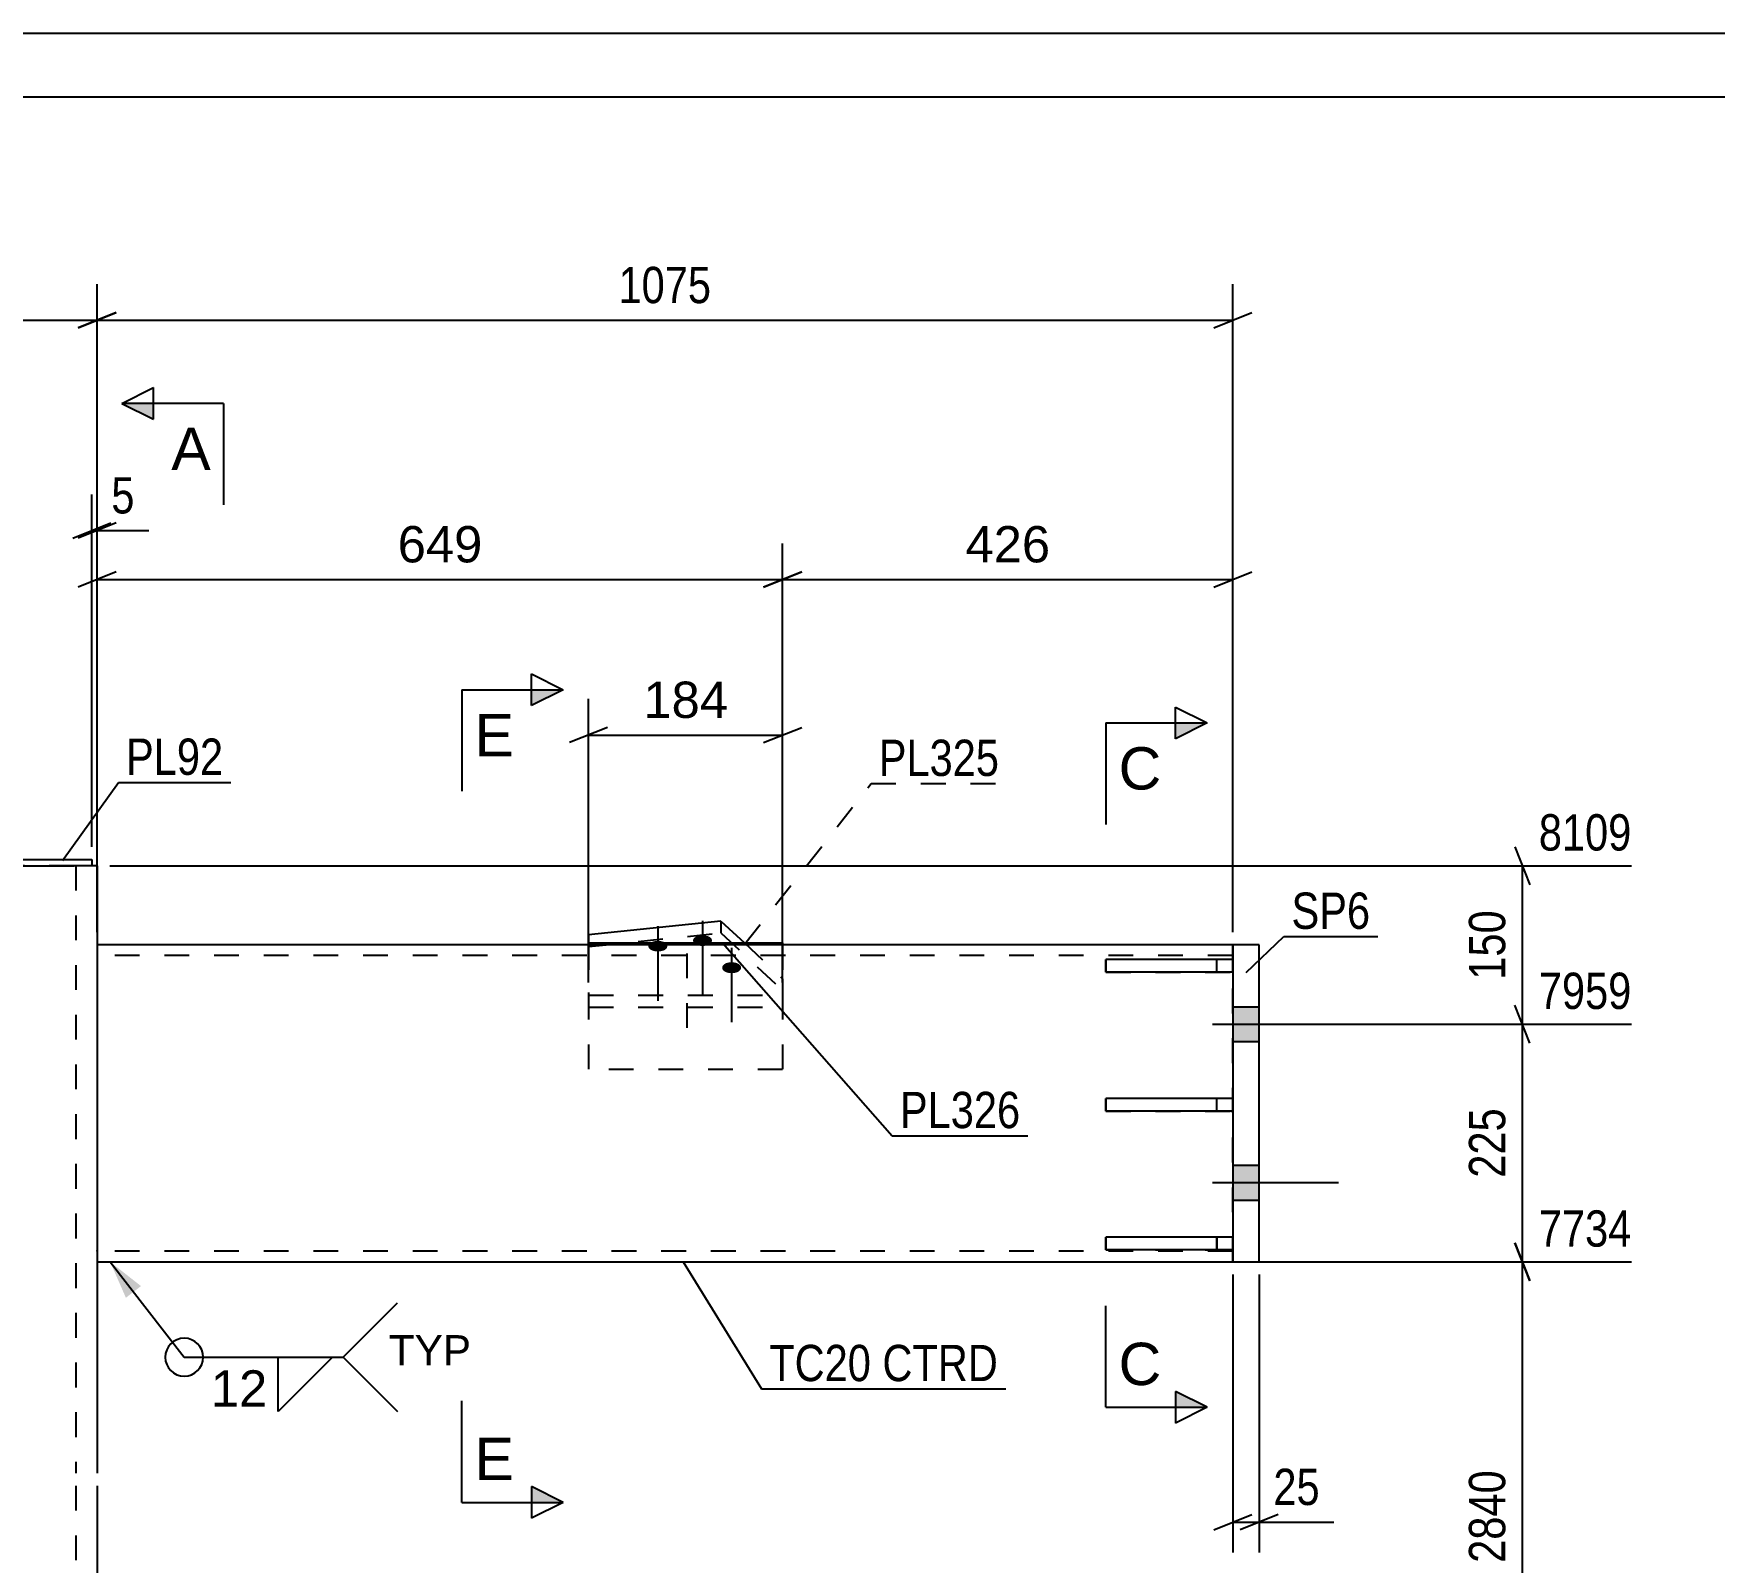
# Model space of a CAD drawing. Header units: millimetres. Extents: x -162 to 432, y -197 to 223.
# Drawn here: x 15.9 to 148.5, y 102.5 to 223.1 of the extents above; entities that cross this region are included whole.
import ezdxf

# ---------------------------------------------------------------- set-up
doc = ezdxf.new("R2010")
doc.units = ezdxf.units.MM
doc.linetypes.add('DXK_LINE_DOT2', pattern=[3.9198, 1.9599, -1.9599])
doc.linetypes.add('DXK_LINE_DOT3', pattern=[5.9187, 2.979, -0.9799, 0.9799, -0.9799])
doc.styles.add('Arial', font='ARIAL.TTF', dxfattribs={"height": 0.2})
doc.styles.add('Arial Narrow', font='ARIALN.TTF', dxfattribs={"height": 0.2})

# ---------------------------------------------------------------- blocks, each defined once
blk = doc.blocks.new('Unknown-284928215-1134')
at = {"color": 5, "linetype": 'Continuous'}
for p, q in [((432.21, 223.11), (-161.79, 223.11)), ((427.21, 218.11), (-156.79, 218.11))]:
    blk.add_line(p, q, dxfattribs=at)
blk = doc.blocks.new('Part-284928215-3013 - 2965')
at = {"color": 2, "linetype": 'Continuous'}
for p, q in [((-20.33, 157.97), (20.5, 157.97)), ((-20.33, 157.97), (-20.33, 157.47)), ((20.5, 157.97), (20.5, 157.47)), ((-20.33, 157.47), (-18.94, 157.47)), ((20.5, 157.47), (19.1, 157.47))]:
    blk.add_line(p, q, dxfattribs=at)
at = {"color": 7, "linetype": 'DXK_LINE_DOT2'}
blk.add_line((19.1, 157.47), (-18.94, 157.47), dxfattribs=at)
blk = doc.blocks.new('Part-284928215-3038 - 2965')
at = {"color": 2, "linetype": 'Continuous'}
for p, q in [((110.5, 151.22), (110.5, 150.08)), ((112.59, 151.22), (110.5, 151.22)), ((112.59, 126.22), (112.59, 151.22)), ((110.5, 149.08), (110.5, 139.12)), ((110.5, 138.12), (110.5, 128.16)), ((110.5, 127.16), (110.5, 126.22)), ((110.5, 126.22), (112.59, 126.22))]:
    blk.add_line(p, q, dxfattribs=at)
at = {"color": 7, "linetype": 'DXK_LINE_DOT2'}
for p, q in [((110.5, 150.08), (110.5, 149.08)), ((110.5, 139.12), (110.5, 138.12)), ((110.5, 128.16), (110.5, 127.16))]:
    blk.add_line(p, q, dxfattribs=at)
blk = doc.blocks.new('Part-284928215-2979 - 2965')
at = {"linetype": 'Continuous'}
blk.add_hatch(color=2, dxfattribs=at).paths.add_polyline_path([(0.08, 29.23), (-0.72, 30.63), (0.88, 30.63)])
at = {"color": 7, "linetype": 'DXK_LINE_DOT3'}
for p, q in [((0.08, 109.56), (0.08, 167.47)), ((0.08, 30.17), (0.08, 108.56)), ((0.08, -10), (0.08, 29.17))]:
    blk.add_line(p, q, dxfattribs=at)
at = {"color": 2, "linetype": 'Continuous'}
for p, q in [((-20.75, 157.47), (-20.75, 109.56)), ((-20.75, 157.47), (-20.33, 157.47)), ((-18.94, 157.47), (19.1, 157.47)), ((20.92, 157.47), (20.5, 157.47)), ((20.92, 157.47), (20.92, 109.56)), ((-20.75, 108.56), (-20.75, 30.17)), ((20.92, 108.56), (20.92, 30.17)), ((0.08, 29.23), (-0.72, 30.63)), ((-0.72, 30.63), (0.88, 30.63)), ((0.88, 30.63), (0.08, 29.23)), ((-20.75, 29.17), (-20.75, 12.5)), ((20.92, 29.17), (20.92, 12.5))]:
    blk.add_line(p, q, dxfattribs=at)
at = {"color": 7, "linetype": 'DXK_LINE_DOT2'}
for p, q in [((-18.96, 157.47), (-20.33, 157.47)), ((-18.94, 157.47), (-19.77, 157.47)), ((-19.08, 157.47), (-19.08, 109.56)), ((-18.96, 157.47), (-18.94, 157.47)), ((20.5, 157.47), (18.76, 157.47)), ((19.25, 157.47), (19.25, 109.56)), ((-19.08, 108.56), (-19.08, 30.17)), ((19.25, 108.56), (19.25, 30.17)), ((-19.08, 29.17), (-19.08, 0)), ((19.25, 29.17), (19.25, 0)), ((-20.75, 12.5), (-20.75, 0)), ((20.92, 12.5), (20.92, 0)), ((-20.75, 0), (20.92, 0))]:
    blk.add_line(p, q, dxfattribs=at)
at = {"color": 2, "linetype": 'Continuous'}
blk.add_circle((0.08, 30.13), 1, dxfattribs=at)
blk = doc.blocks.new('Bolt-284928215-2981 - 2965')
at = {"linetype": 'Continuous'}
for points in [[(110.5, 146.35), (110.5, 143.6), (112.59, 143.6), (112.59, 146.35)], [(110.5, 146.35), (110.5, 143.6), (112.59, 143.6), (112.59, 146.35)], [(110.5, 133.85), (110.5, 131.1), (112.59, 131.1), (112.59, 133.85)], [(110.5, 133.85), (110.5, 131.1), (112.59, 131.1), (112.59, 133.85)]]:
    blk.add_hatch(color=1, dxfattribs=at).paths.add_polyline_path(points)
at = {"color": 1, "linetype": 'Continuous'}
for p, q in [((110.5, 146.35), (112.59, 146.35)), ((110.5, 146.35), (112.59, 146.35)), ((108.92, 144.97), (118.84, 144.97)), ((108.92, 144.97), (118.84, 144.97)), ((110.5, 143.6), (112.59, 143.6)), ((110.5, 143.6), (112.59, 143.6)), ((110.5, 133.85), (112.59, 133.85)), ((110.5, 133.85), (112.59, 133.85)), ((108.92, 132.47), (118.84, 132.47)), ((108.92, 132.47), (118.84, 132.47)), ((110.5, 131.1), (112.59, 131.1)), ((110.5, 131.1), (112.59, 131.1))]:
    blk.add_line(p, q, dxfattribs=at)
blk = doc.blocks.new('Part-284928215-3183 - 2965')
at = {"color": 2, "linetype": 'Continuous'}
for p, q in [((70.13, 153.11), (59.69, 152.03)), ((70.13, 153.11), (71.98, 151.39)), ((59.69, 152.03), (59.69, 151.39))]:
    blk.add_line(p, q, dxfattribs=at)
at = {"color": 7, "linetype": 'DXK_LINE_DOT2'}
for p, q in [((70.13, 153.11), (70.13, 152.17)), ((59.69, 151.09), (70.13, 152.17)), ((59.69, 151.39), (59.69, 146.31)), ((70.13, 152.17), (75, 147.62)), ((71.98, 151.39), (75, 148.56)), ((75, 148.56), (75, 146.31)), ((59.69, 147.25), (75, 147.25)), ((59.69, 146.31), (75, 146.31))]:
    blk.add_line(p, q, dxfattribs=at)
blk = doc.blocks.new('Part-284928215-3100 - 2965')
at = {"color": 2, "linetype": 'Continuous'}
for p, q in [((110.5, 151.22), (20.92, 151.22)), ((20.92, 151.22), (20.92, 126.22)), ((20.92, 126.22), (110.5, 126.22))]:
    blk.add_line(p, q, dxfattribs=at)
at = {"color": 7, "linetype": 'DXK_LINE_DOT2'}
for p, q in [((110.5, 126.22), (110.5, 151.22)), ((110.5, 150.39), (20.92, 150.39)), ((20.92, 127.06), (20.92, 127.12)), ((110.5, 127.06), (20.92, 127.06))]:
    blk.add_line(p, q, dxfattribs=at)
blk = doc.blocks.new('Part-284928215-3151 - 2965')
at = {"color": 2, "linetype": 'Continuous'}
for p, q in [((59.69, 151.39), (59.69, 151.22)), ((59.69, 151.39), (75, 151.39)), ((75, 151.39), (75, 151.22))]:
    blk.add_line(p, q, dxfattribs=at)
at = {"color": 7, "linetype": 'DXK_LINE_DOT2'}
for p, q in [((59.69, 151.22), (59.69, 141.39)), ((75, 151.22), (75, 141.39)), ((75, 141.39), (59.69, 141.39))]:
    blk.add_line(p, q, dxfattribs=at)
blk = doc.blocks.new('Bolt-284928215-3152 - 2965')
at = {"linetype": 'Continuous'}
for points in [[(65.16, 150.7), (65, 150.71), (64.85, 150.74), (64.72, 150.78), (64.6, 150.84), (64.51, 150.91), (64.44, 150.99), (64.41, 151.08), (64.41, 151.17), (64.44, 151.25), (64.51, 151.34), (64.6, 151.41), (64.72, 151.47), (64.85, 151.51), (65, 151.54), (65.16, 151.55), (65.31, 151.54), (65.46, 151.51), (65.6, 151.47), (65.72, 151.41), (65.81, 151.34), (65.87, 151.25), (65.9, 151.17), (65.9, 151.08), (65.87, 150.99), (65.81, 150.91), (65.72, 150.84), (65.6, 150.78), (65.46, 150.74), (65.31, 150.71)], [(68.68, 151.15), (68.52, 151.15), (68.37, 151.18), (68.24, 151.23), (68.12, 151.28), (68.03, 151.36), (67.97, 151.44), (67.93, 151.52), (67.93, 151.61), (67.97, 151.7), (68.03, 151.78), (68.12, 151.85), (68.24, 151.91), (68.37, 151.95), (68.52, 151.98), (68.68, 151.99), (68.83, 151.98), (68.98, 151.95), (69.12, 151.91), (69.24, 151.85), (69.33, 151.78), (69.39, 151.7), (69.42, 151.61), (69.42, 151.52), (69.39, 151.44), (69.33, 151.36), (69.24, 151.28), (69.12, 151.23), (68.98, 151.18), (68.83, 151.15)], [(70.97, 148.99), (70.82, 149), (70.67, 149.03), (70.53, 149.07), (70.42, 149.13), (70.32, 149.21), (70.26, 149.29), (70.23, 149.38), (70.23, 149.47), (70.26, 149.56), (70.32, 149.64), (70.42, 149.72), (70.53, 149.78), (70.67, 149.82), (70.82, 149.85), (70.97, 149.86), (71.13, 149.85), (71.28, 149.82), (71.41, 149.78), (71.53, 149.72), (71.62, 149.64), (71.69, 149.56), (71.72, 149.47), (71.72, 149.38), (71.69, 149.29), (71.62, 149.21), (71.53, 149.13), (71.41, 149.07), (71.28, 149.03), (71.13, 149)]]:
    blk.add_hatch(color=1, dxfattribs=at).paths.add_polyline_path(points)
at = {"color": 1, "linetype": 'Continuous'}
for p, q in [((65.16, 152.69), (65.16, 146.82)), ((68.68, 153.13), (68.68, 147.26)), ((70.97, 150.99), (70.97, 145.12))]:
    blk.add_line(p, q, dxfattribs=at)
at = {"color": 1, "linetype": 'DXK_LINE_DOT2'}
blk.add_line((67.45, 150.55), (67.45, 144.68), dxfattribs=at)
blk = doc.blocks.new('Part-284928215-3153 - 2965')
at = {"color": 7, "linetype": 'DXK_LINE_DOT2'}
for p, q in [((110.5, 139.12), (100.5, 139.12)), ((100.5, 139.12), (100.5, 138.12)), ((100.5, 138.12), (110.5, 138.12)), ((109.25, 138.12), (109.25, 139.12)), ((110.5, 138.12), (110.5, 139.12))]:
    blk.add_line(p, q, dxfattribs=at)
blk = doc.blocks.new('Part-284928215-3154 - 2965')
at = {"color": 7, "linetype": 'DXK_LINE_DOT2'}
for p, q in [((110.5, 150.08), (100.5, 150.08)), ((100.5, 150.08), (100.5, 149.08)), ((109.25, 149.08), (109.25, 150.08)), ((110.5, 149.08), (110.5, 150.08)), ((100.5, 149.08), (110.5, 149.08))]:
    blk.add_line(p, q, dxfattribs=at)
blk = doc.blocks.new('Part-284928215-3155 - 2965')
at = {"color": 7, "linetype": 'DXK_LINE_DOT2'}
for p, q in [((110.5, 128.16), (100.5, 128.16)), ((100.5, 128.16), (100.5, 127.16)), ((109.25, 128.16), (109.25, 127.16)), ((110.5, 127.16), (110.5, 128.16)), ((100.5, 127.16), (110.5, 127.16))]:
    blk.add_line(p, q, dxfattribs=at)
blk = doc.blocks.new('Part-284928215-3156 - 2965')
at = {"color": 2, "linetype": 'Continuous'}
for p, q in [((110.5, 139.12), (100.5, 139.12)), ((100.5, 138.12), (100.5, 139.12)), ((110.5, 138.12), (100.5, 138.12)), ((110.5, 139.12), (110.5, 138.12))]:
    blk.add_line(p, q, dxfattribs=at)
at = {"color": 7, "linetype": 'DXK_LINE_DOT2'}
blk.add_line((109.25, 138.12), (109.25, 139.12), dxfattribs=at)
blk = doc.blocks.new('Part-284928215-3157 - 2965')
at = {"color": 2, "linetype": 'Continuous'}
for p, q in [((110.5, 150.08), (100.5, 150.08)), ((100.5, 149.08), (100.5, 150.08)), ((110.5, 150.08), (110.5, 149.08)), ((110.5, 149.08), (100.5, 149.08))]:
    blk.add_line(p, q, dxfattribs=at)
at = {"color": 7, "linetype": 'DXK_LINE_DOT2'}
blk.add_line((109.25, 149.08), (109.25, 150.08), dxfattribs=at)
blk = doc.blocks.new('Part-284928215-3158 - 2965')
at = {"color": 2, "linetype": 'Continuous'}
for p, q in [((110.5, 128.16), (100.5, 128.16)), ((100.5, 127.16), (100.5, 128.16)), ((110.5, 128.16), (110.5, 127.16)), ((110.5, 127.16), (100.5, 127.16))]:
    blk.add_line(p, q, dxfattribs=at)
at = {"color": 7, "linetype": 'DXK_LINE_DOT2'}
blk.add_line((109.25, 127.16), (109.25, 128.16), dxfattribs=at)
blk = doc.blocks.new('StraightDimension-284928215-3188 - 2965')
at = {"color": 7, "linetype": 'Continuous'}
for p, q in [((110.5, 125.22), (110.5, 103.29)), ((112.59, 125.22), (112.59, 103.29)), ((109, 105.09), (112, 106.29)), ((114.09, 106.29), (111.09, 105.09)), ((110.5, 105.69), (112.59, 105.69)), ((112.59, 105.69), (118.49, 105.69)), ((112.59, 105.69), (118.49, 105.69))]:
    blk.add_line(p, q, dxfattribs=at)
at = {"color": 0}
blk.add_wipeout([(117.97, 106.44), (117.97, 110.64), (113.11, 110.64), (113.11, 106.44)], dxfattribs=at)
at = {"color": 3, "style": 'Arial Narrow'}
blk.add_text('25', height=2.863, dxfattribs=at).set_placement((113.71, 107.04))
blk = doc.blocks.new('StraightDimension-284928215-3196 - 2965')
at = {"color": 7, "linetype": 'Continuous'}
for p, q in [((59.69, 148.25), (59.69, 170.63)), ((75, 148.25), (75, 170.63)), ((61.19, 168.38), (58.19, 167.18)), ((59.69, 167.78), (75, 167.78)), ((73.5, 167.18), (76.5, 168.38))]:
    blk.add_line(p, q, dxfattribs=at)
at = {"color": 0}
blk.add_wipeout([(71.28, 168.53), (71.28, 172.73), (63.41, 172.73), (63.41, 168.53)], dxfattribs=at)
at = {"color": 3, "style": 'Arial'}
blk.add_text('184', height=2.865, dxfattribs=at).set_placement((64.01, 169.13))
blk = doc.blocks.new('StraightDimension-284928215-3278 - 2965')
at = {"color": 7, "linetype": 'Continuous'}
for p, q in [((20.5, 158.97), (20.5, 186.76)), ((20.92, 158.47), (20.92, 186.76)), ((19, 183.31), (22, 184.51)), ((22.42, 184.51), (19.42, 183.31)), ((20.5, 183.91), (20.92, 183.91)), ((20.92, 183.91), (24.99, 183.91)), ((20.92, 183.91), (24.99, 183.91))]:
    blk.add_line(p, q, dxfattribs=at)
at = {"color": 0}
blk.add_wipeout([(24.47, 184.66), (24.47, 188.86), (21.44, 188.86), (21.44, 184.66)], dxfattribs=at)
at = {"color": 3, "style": 'Arial Narrow'}
blk.add_text('5', height=2.86, dxfattribs=at).set_placement((22.04, 185.26))
blk = doc.blocks.new('StraightDimension-284928215-3300 - 2965')
at = {"color": 7, "linetype": 'Continuous'}
for p, q in [((20.92, 152.22), (20.92, 203.35)), ((110.5, 152.22), (110.5, 203.35)), ((22.42, 201.1), (19.42, 199.9)), ((20.92, 200.5), (110.5, 200.5)), ((109, 199.9), (112, 201.1))]:
    blk.add_line(p, q, dxfattribs=at)
at = {"color": 0}
blk.add_wipeout([(69.97, 201.25), (69.97, 205.45), (61.45, 205.45), (61.45, 201.25)], dxfattribs=at)
at = {"color": 3, "style": 'Arial Narrow'}
blk.add_text('1075', height=2.863, dxfattribs=at).set_placement((62.05, 201.85))
blk = doc.blocks.new('StraightDimension-284928215-3308 - 2965')
at = {"color": 7, "linetype": 'Continuous'}
for p, q in [((-20.75, 152.22), (-20.75, 203.35)), ((20.92, 152.22), (20.92, 203.35)), ((-19.25, 201.1), (-22.25, 199.9)), ((-20.75, 200.5), (20.92, 200.5)), ((19.42, 199.9), (22.42, 201.1))]:
    blk.add_line(p, q, dxfattribs=at)
at = {"color": 0}
blk.add_wipeout([(3.43, 201.25), (3.43, 205.45), (-3.26, 205.45), (-3.26, 201.25)], dxfattribs=at)
at = {"color": 3, "style": 'Arial Narrow'}
blk.add_text('500', height=2.863, dxfattribs=at).set_placement((-2.66, 201.85))
blk = doc.blocks.new('StraightDimension-284928215-3417 - 2965')
at = {"color": 7, "linetype": 'Continuous'}
for p, q in [((75, 150.86), (75, 182.9)), ((110.5, 152.22), (110.5, 182.9)), ((76.5, 180.65), (73.5, 179.45)), ((109, 179.45), (112, 180.65)), ((75, 180.05), (110.5, 180.05))]:
    blk.add_line(p, q, dxfattribs=at)
at = {"color": 0}
blk.add_wipeout([(96.69, 180.8), (96.69, 185), (88.82, 185), (88.82, 180.8)], dxfattribs=at)
at = {"color": 3, "style": 'Arial'}
blk.add_text('426', height=2.865, dxfattribs=at).set_placement((89.42, 181.4))
blk = doc.blocks.new('StraightDimension-284928215-3425 - 2965')
at = {"color": 7, "linetype": 'Continuous'}
for p, q in [((20.92, 152.22), (20.92, 182.9)), ((75, 150.86), (75, 182.9)), ((22.42, 180.65), (19.42, 179.45)), ((73.5, 179.45), (76.5, 180.65)), ((20.92, 180.05), (75, 180.05))]:
    blk.add_line(p, q, dxfattribs=at)
at = {"color": 0}
blk.add_wipeout([(51.9, 180.8), (51.9, 185), (44.03, 185), (44.03, 180.8)], dxfattribs=at)
at = {"color": 3, "style": 'Arial'}
blk.add_text('649', height=2.865, dxfattribs=at).set_placement((44.63, 181.4))
blk = doc.blocks.new('StraightDimension-284928215-7289 - 2965')
at = {"color": 7, "linetype": 'Continuous'}
for p, q in [((132.75, 158.97), (133.95, 155.97)), ((21.92, 157.47), (141.96, 157.47)), ((133.35, 144.97), (133.35, 157.47)), ((133.95, 143.47), (132.75, 146.47)), ((113.59, 144.97), (141.96, 144.97))]:
    blk.add_line(p, q, dxfattribs=at)
at = {"color": 0}
blk.add_wipeout([(132.6, 154.56), (128.4, 154.56), (128.4, 147.88), (132.6, 147.88)], dxfattribs=at)
at = {"color": 3, "style": 'Arial Narrow'}
blk.add_text('150', height=2.863, rotation=90.0002, dxfattribs=at).set_placement((132, 148.48))
at = {"color": 0, "linetype": 'Continuous'}
blk.add_wipeout([(142.56, 158.07), (142.56, 162.27), (134.05, 162.27), (134.05, 158.07)], dxfattribs=at)
at = {"color": 3, "linetype": 'Continuous', "style": 'Arial Narrow'}
blk.add_text('8109', height=2.863, dxfattribs=at).set_placement((134.65, 158.67))
blk = doc.blocks.new('StraightDimension-284928215-7290 - 2965')
at = {"color": 7, "linetype": 'Continuous'}
for p, q in [((133.95, 143.47), (132.75, 146.47)), ((113.59, 144.97), (141.96, 144.97)), ((133.35, 126.22), (133.35, 144.97)), ((132.75, 127.72), (133.95, 124.72)), ((111.5, 126.22), (141.96, 126.22))]:
    blk.add_line(p, q, dxfattribs=at)
at = {"color": 0}
blk.add_wipeout([(132.6, 138.94), (128.4, 138.94), (128.4, 132.26), (132.6, 132.26)], dxfattribs=at)
at = {"color": 3, "style": 'Arial Narrow'}
blk.add_text('225', height=2.863, rotation=90.0002, dxfattribs=at).set_placement((132, 132.86))
at = {"color": 0, "linetype": 'Continuous'}
blk.add_wipeout([(142.56, 145.57), (142.56, 149.77), (134.05, 149.77), (134.05, 145.57)], dxfattribs=at)
at = {"color": 3, "linetype": 'Continuous', "style": 'Arial Narrow'}
blk.add_text('7959', height=2.863, dxfattribs=at).set_placement((134.65, 146.17))
blk = doc.blocks.new('StraightDimension-284928215-7291 - 2965')
at = {"color": 7, "linetype": 'Continuous'}
for p, q in [((133.95, 124.72), (132.75, 127.72)), ((111.5, 126.22), (141.96, 126.22)), ((133.35, 86.06), (133.35, 126.22)), ((132.75, 87.56), (133.95, 84.56)), ((66.91, 86.06), (141.96, 86.06))]:
    blk.add_line(p, q, dxfattribs=at)
at = {"color": 0}
blk.add_wipeout([(132.6, 110.4), (128.4, 110.4), (128.4, 101.88), (132.6, 101.88)], dxfattribs=at)
at = {"color": 3, "style": 'Arial Narrow'}
blk.add_text('2840', height=2.863, rotation=90.0002, dxfattribs=at).set_placement((132, 102.48))
at = {"color": 0, "linetype": 'Continuous'}
blk.add_wipeout([(142.56, 126.82), (142.56, 131.02), (134.05, 131.02), (134.05, 126.82)], dxfattribs=at)
at = {"color": 3, "linetype": 'Continuous', "style": 'Arial Narrow'}
blk.add_text('7734', height=2.863, dxfattribs=at).set_placement((134.65, 127.42))
blk = doc.blocks.new('Mark-284928215-3096 - 2965')
at = {"color": 0}
for points in [[(81.97, 116.81), (81.97, 119.81), (73.94, 119.81), (73.94, 116.81)], [(92, 116.81), (92, 119.81), (82.87, 119.81), (82.87, 116.81)]]:
    blk.add_wipeout(points, dxfattribs=at)
for points in [[(81.97, 116.81), (81.97, 119.81), (73.94, 119.81), (73.94, 116.81)], [(92, 116.81), (92, 119.81), (82.87, 119.81), (82.87, 116.81)]]:
    blk.add_wipeout(points, dxfattribs=at)
at = {"color": 30, "linetype": 'Continuous'}
for p, q in [((67.15, 126.22), (73.34, 116.21)), ((73.34, 116.21), (92.6, 116.21))]:
    blk.add_line(p, q, dxfattribs=at)
at = {"color": 3, "style": 'Arial Narrow'}
for s, p in [('TC20', (73.94, 116.81)), ('CTRD', (82.87, 116.81))]:
    blk.add_text(s, height=2.863, dxfattribs=at).set_placement(p)
blk = doc.blocks.new('Mark-284928215-3034 - 2965')
at = {"color": 0}
blk.add_wipeout([(121.35, 152.49), (121.35, 155.49), (115.14, 155.49), (115.14, 152.49)], dxfattribs=at)
blk.add_wipeout([(121.35, 152.49), (121.35, 155.49), (115.14, 155.49), (115.14, 152.49)], dxfattribs=at)
at = {"color": 30, "linetype": 'Continuous'}
for p, q in [((111.56, 149.04), (114.54, 151.89)), ((114.54, 151.89), (121.95, 151.89))]:
    blk.add_line(p, q, dxfattribs=at)
at = {"color": 3, "style": 'Arial Narrow'}
blk.add_text('SP6', height=2.863, dxfattribs=at).set_placement((115.14, 152.49))
blk = doc.blocks.new('Mark-284928215-3179 - 2965')
at = {"color": 0}
blk.add_wipeout([(92.09, 164.55), (92.09, 167.55), (82.58, 167.55), (82.58, 164.55)], dxfattribs=at)
blk.add_wipeout([(92.09, 164.55), (92.09, 167.55), (82.58, 167.55), (82.58, 164.55)], dxfattribs=at)
at = {"color": 30, "linetype": 'DXK_LINE_DOT2'}
for p, q in [((72.02, 151.3), (81.98, 163.95)), ((81.98, 163.95), (92.69, 163.95))]:
    blk.add_line(p, q, dxfattribs=at)
at = {"color": 3, "style": 'Arial Narrow'}
blk.add_text('PL325', height=2.863, dxfattribs=at).set_placement((82.58, 164.55))
blk = doc.blocks.new('Mark-284928215-3009 - 2965')
at = {"color": 0}
blk.add_wipeout([(30.88, 164.64), (30.88, 167.64), (23.2, 167.64), (23.2, 164.64)], dxfattribs=at)
blk.add_wipeout([(30.88, 164.64), (30.88, 167.64), (23.2, 167.64), (23.2, 164.64)], dxfattribs=at)
at = {"color": 30, "linetype": 'Continuous'}
for p, q in [((18.2, 157.87), (22.6, 164.04)), ((22.6, 164.04), (31.48, 164.04))]:
    blk.add_line(p, q, dxfattribs=at)
at = {"color": 3, "style": 'Arial Narrow'}
blk.add_text('PL92', height=2.863, dxfattribs=at).set_placement((23.2, 164.64))
blk = doc.blocks.new('SectionMark-284928215-3537 - 2965')
at = {"linetype": 'Continuous'}
for points in [[(106, 167.48), (106, 168.73), (108.5, 168.73)], [(106, 114.75), (106, 116), (108.5, 114.75)]]:
    blk.add_hatch(color=6, dxfattribs=at).paths.add_polyline_path(points)
at = {"color": 6, "linetype": 'Continuous'}
for p, q in [((106, 167.48), (106, 169.98)), ((106, 169.98), (108.5, 168.73)), ((100.5, 168.73), (100.5, 160.73)), ((100.5, 168.73), (108.5, 168.73)), ((108.5, 168.73), (106, 167.48)), ((100.5, 114.75), (100.5, 122.75)), ((108.5, 114.75), (106, 116)), ((106, 116), (106, 113.5)), ((100.5, 114.75), (108.5, 114.75)), ((108.5, 114.75), (106, 113.5))]:
    blk.add_line(p, q, dxfattribs=at)
at = {"color": 0, "linetype": 'Continuous'}
for points in [[(104.87, 163.48), (104.87, 166.98), (101.5, 166.98), (101.5, 163.48)], [(104.87, 116.5), (104.87, 120), (101.5, 120), (101.5, 116.5)]]:
    blk.add_wipeout(points, dxfattribs=at)
at = {"color": 3, "linetype": 'Continuous', "style": 'Arial'}
for p in [(101.5, 163.48), (101.5, 116.5)]:
    blk.add_text('C', height=3.34, dxfattribs=at).set_placement(p)
blk = doc.blocks.new('Mark-284928215-3147 - 2965')
at = {"color": 0}
blk.add_wipeout([(93.75, 136.77), (93.75, 139.77), (84.25, 139.77), (84.25, 136.77)], dxfattribs=at)
blk.add_wipeout([(93.75, 136.77), (93.75, 139.77), (84.25, 139.77), (84.25, 136.77)], dxfattribs=at)
at = {"color": 30, "linetype": 'Continuous'}
for p, q in [((70.25, 151.39), (83.65, 136.17)), ((83.65, 136.17), (94.35, 136.17))]:
    blk.add_line(p, q, dxfattribs=at)
at = {"color": 3, "style": 'Arial Narrow'}
blk.add_text('PL326', height=2.863, dxfattribs=at).set_placement((84.25, 136.77))
blk = doc.blocks.new('WeldMark-284928215-3549 - 2965')
at = {"linetype": 'Continuous'}
blk.add_hatch(color=30, dxfattribs=at).paths.add_polyline_path([(23.19, 123.39), (21.95, 126.22), (24.38, 124.31)])
at = {"color": 30, "linetype": 'Continuous'}
for p, q in [((21.95, 126.22), (27.79, 118.7)), ((27.79, 118.7), (40.33, 118.7))]:
    blk.add_line(p, q, dxfattribs=at)
at = {"color": 3, "linetype": 'Continuous'}
for p, q in [((40.33, 118.7), (44.62, 122.98)), ((35.19, 118.7), (39.48, 118.7)), ((40.33, 118.7), (44.62, 114.41))]:
    blk.add_line(p, q, dxfattribs=at)
blk.add_arc((27.79, 118.7), 1.5, 90, 270, dxfattribs=at)
at = {"color": 0}
blk.add_wipeout([(34.53, 114.6), (34.53, 118), (29.69, 118), (29.69, 114.6)], dxfattribs=at)
at = {"color": 3, "linetype": 'Continuous'}
for p, q in [((39.48, 118.7), (35.19, 114.41)), ((35.19, 114.41), (35.19, 118.7))]:
    blk.add_line(p, q, dxfattribs=at)
blk.add_arc((27.79, 118.7), 1.5, 270, 90, dxfattribs=at)
at = {"color": 3, "style": 'Arial'}
blk.add_text('12', height=2.865, dxfattribs=at).set_placement((29.89, 114.8))
at = {"color": 0, "linetype": 'Continuous'}
blk.add_wipeout([(50.41, 118.05), (50.41, 120.55), (43.93, 120.55), (43.93, 118.05)], dxfattribs=at)
blk.add_wipeout([(50.41, 118.05), (50.41, 120.55), (43.93, 120.55), (43.93, 118.05)], dxfattribs=at)
at = {"color": 3, "linetype": 'Continuous', "style": 'Arial'}
blk.add_text('TYP', height=2.388, dxfattribs=at).set_placement((43.93, 118.05))
blk = doc.blocks.new('SectionMark-284928215-3547 - 2965')
at = {"linetype": 'Continuous'}
for points in [[(55.19, 170.1), (55.19, 171.35), (57.69, 171.35)], [(55.19, 107.25), (55.19, 108.5), (57.69, 107.25)]]:
    blk.add_hatch(color=6, dxfattribs=at).paths.add_polyline_path(points)
at = {"color": 6, "linetype": 'Continuous'}
for p, q in [((55.19, 170.1), (55.19, 172.6)), ((55.19, 172.6), (57.69, 171.35)), ((49.69, 171.35), (49.69, 163.35)), ((49.69, 171.35), (57.69, 171.35)), ((57.69, 171.35), (55.19, 170.1)), ((49.69, 107.25), (49.69, 115.25)), ((57.69, 107.25), (55.19, 108.5)), ((55.19, 108.5), (55.19, 106)), ((49.69, 107.25), (57.69, 107.25)), ((57.69, 107.25), (55.19, 106))]:
    blk.add_line(p, q, dxfattribs=at)
at = {"color": 0, "linetype": 'Continuous'}
for points in [[(53.8, 166.1), (53.8, 169.6), (50.69, 169.6), (50.69, 166.1)], [(53.8, 109), (53.8, 112.5), (50.69, 112.5), (50.69, 109)]]:
    blk.add_wipeout(points, dxfattribs=at)
at = {"color": 3, "linetype": 'Continuous', "style": 'Arial'}
for p in [(50.69, 166.1), (50.69, 109)]:
    blk.add_text('E', height=3.34, dxfattribs=at).set_placement(p)
blk = doc.blocks.new('SectionMark-284928215-3533 - 2965')
at = {"linetype": 'Continuous'}
for points in [[(25.38, 193.94), (25.38, 192.69), (22.88, 193.94)], [(25.25, -24.55), (25.24, -25.8), (22.74, -25.8)]]:
    blk.add_hatch(color=6, dxfattribs=at).paths.add_polyline_path(points)
at = {"color": 6, "linetype": 'Continuous'}
for p, q in [((22.88, 193.94), (25.38, 195.19)), ((25.38, 192.69), (25.38, 195.19)), ((30.88, 193.94), (22.88, 193.94)), ((22.88, 193.94), (25.38, 192.69)), ((30.88, 193.94), (30.88, 185.94)), ((30.74, -25.8), (30.75, -17.8)), ((22.74, -25.8), (25.25, -24.55)), ((25.25, -24.55), (25.24, -27.05)), ((30.74, -25.8), (22.74, -25.8)), ((25.24, -27.05), (22.74, -25.8))]:
    blk.add_line(p, q, dxfattribs=at)
at = {"color": 0, "linetype": 'Continuous'}
for points in [[(29.88, 188.69), (29.88, 192.19), (26.77, 192.19), (26.77, 188.69)], [(29.75, -24.05), (29.75, -20.55), (26.64, -20.55), (26.63, -24.05)]]:
    blk.add_wipeout(points, dxfattribs=at)
at = {"color": 3, "linetype": 'Continuous', "style": 'Arial'}
for p in [(26.77, 188.69), (26.63, -24.05)]:
    blk.add_text('A', height=3.34, rotation=-0.0115, dxfattribs=at).set_placement(p)

msp = doc.modelspace()

# ---------------------------------------------------------------- block references
for name in ['Unknown-284928215-1134', 'Part-284928215-2979 - 2965', 'Part-284928215-3013 - 2965', 'Part-284928215-3183 - 2965', 'Bolt-284928215-3152 - 2965', 'Part-284928215-3100 - 2965', 'Part-284928215-3151 - 2965', 'Part-284928215-3038 - 2965', 'Part-284928215-3154 - 2965', 'Part-284928215-3157 - 2965', 'Bolt-284928215-2981 - 2965', 'Part-284928215-3153 - 2965', 'Part-284928215-3156 - 2965', 'Part-284928215-3155 - 2965', 'Part-284928215-3158 - 2965']:
    msp.add_blockref(name, (0, 0))

# ---------------------------------------------------------------- next in the draw order: block references
for name in ['StraightDimension-284928215-3278 - 2965', 'StraightDimension-284928215-3196 - 2965', 'WeldMark-284928215-3549 - 2965', 'StraightDimension-284928215-3188 - 2965']:
    msp.add_blockref(name, (0, 0))

# ---------------------------------------------------------------- next in the draw order: block references
msp.add_blockref('StraightDimension-284928215-3300 - 2965', (0, 0))

# ---------------------------------------------------------------- next in the draw order: block references
for name in ['StraightDimension-284928215-3308 - 2965', 'StraightDimension-284928215-3417 - 2965']:
    msp.add_blockref(name, (0, 0))

# ---------------------------------------------------------------- next in the draw order: block references
msp.add_blockref('StraightDimension-284928215-3425 - 2965', (0, 0))

# ---------------------------------------------------------------- next in the draw order: block references
msp.add_blockref('StraightDimension-284928215-7289 - 2965', (0, 0))

# ---------------------------------------------------------------- next in the draw order: block references
for name in ['SectionMark-284928215-3547 - 2965', 'Mark-284928215-3009 - 2965', 'Mark-284928215-3179 - 2965', 'StraightDimension-284928215-7290 - 2965']:
    msp.add_blockref(name, (0, 0))

# ---------------------------------------------------------------- next in the draw order: block references
for name in ['SectionMark-284928215-3533 - 2965', 'Mark-284928215-3034 - 2965', 'Mark-284928215-3147 - 2965', 'StraightDimension-284928215-7291 - 2965']:
    msp.add_blockref(name, (0, 0))

# ---------------------------------------------------------------- next in the draw order: block references
for name in ['SectionMark-284928215-3537 - 2965', 'Mark-284928215-3096 - 2965']:
    msp.add_blockref(name, (0, 0))

doc.saveas('drawing.dxf')
